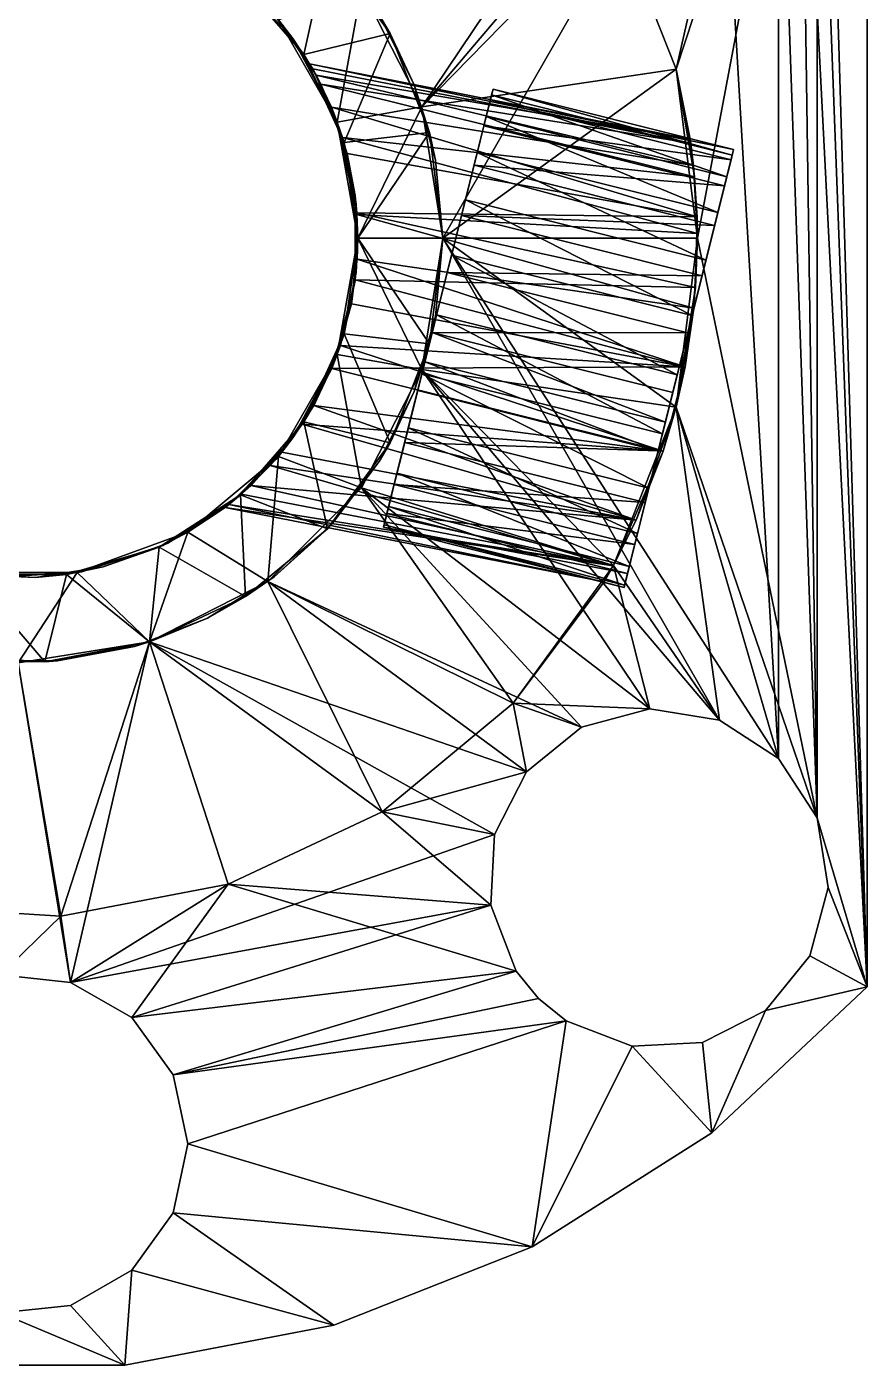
# Model space of a CAD drawing. Header units: metres. Extents: x -15 to 15, y -19.9 to 19.9.
# Drawn here: x 0.15 to 15, y -19.91 to 3.73 of the extents above; entities that cross this region are included whole.
import ezdxf

# ---------------------------------------------------------------- set-up
doc = ezdxf.new("R2010")
doc.units = ezdxf.units.M

msp = doc.modelspace()

# ---------------------------------------------------------------- linework, layer by layer
at = {"layer": '1204ballscrew', "color": 253}
for points in [[(15, 13.2288, 40), (14.1145, 10.2386, 40), (15, -13.2288, 40)], [(15, 13.2288, 30), (15, -13.2288, 30), (14.2768, 10.8444, 30)], [(15, -13.2288, 30), (15, 13.2288, 30), (15, -13.2288, 40)], [(15, -13.2288, 40), (15, 13.2288, 30), (15, 13.2288, 40)], [(14.2768, 10.8444, 30), (15, -13.2288, 30), (13.8297, 9.67979, 30)], [(13.435, 9.19239, 40), (14.1145, -10.2386, 40), (14.1145, 10.2386, 40)], [(14.1145, 10.2386, 40), (14.1145, -10.2386, 40), (15, -13.2288, 40)], [(12.9476, 8.7977, 30), (13.8297, 9.67979, 30), (11.623, 2.98428, 30)], [(11.623, 2.98428, 30), (13.8297, 9.67979, 30), (12, 0, 30)], [(12, 0, 30), (13.8297, 9.67979, 30), (14.1145, -10.2386, 30)], [(14.1145, -10.2386, 30), (13.8297, 9.67979, 30), (15, -13.2288, 30)], [(13.435, -9.19239, 40), (13.435, 9.19239, 40), (12.3888, 8.51297, 40)], [(13.435, -9.19239, 40), (14.1145, -10.2386, 40), (13.435, 9.19239, 40)], [(12.9476, 8.7977, 30), (11.623, 2.98428, 30), (10.5157, 5.78104, 30)], [(12.3888, 8.51297, 40), (7.13292, 2.31763, 40), (7.5, 0, 40)], [(12.3888, 8.51297, 40), (11.1567, 8.31782, 40), (7.13292, 2.31763, 40)], [(13.435, -9.19239, 40), (12.3888, 8.51297, 40), (7.5, 0, 40)], [(11.1567, 8.31782, 40), (6.06763, 4.40839, 40), (7.13292, 2.31763, 40)], [(6.06763, 4.40839), (10.5157, 5.78104), (7.13292, 2.31763)], [(7.13292, 2.31763), (10.5157, 5.78104), (11.623, 2.98428)], [(10.5157, 5.78104), (10.5157, 5.78104, 30), (11.623, 2.98428, 30)], [(11.623, 2.98428), (10.5157, 5.78104), (11.623, 2.98428, 30)], [(4.8541, 3.52671, 20), (4.59627, 3.85673, 36), (3.82454, 4.62308, 20)], [(4.59627, 3.85673, 4), (4.8541, 3.52671, 20), (3.82454, 4.62308, 20)], [(5.63816, 2.05212, 4), (4.59627, 3.85673, 4), (6.06763, 4.40839, 4)], [(5.63816, 2.05212, 36), (6.06763, 4.40839, 36), (4.59627, 3.85673, 36)], [(5.63816, 2.05212, 4), (6.06763, 4.40839, 4), (7.13292, 2.31763, 4)], [(5.63816, 2.05212, 36), (7.13292, 2.31763, 36), (6.06763, 4.40839, 36)], [(7.13292, 2.31763, 4), (6.06763, 4.40839, 4), (7.13292, 2.31763)], [(7.13292, 2.31763), (6.06763, 4.40839, 4), (6.06763, 4.40839)], [(6.06763, 4.40839, 40), (6.06763, 4.40839, 36), (7.13292, 2.31763, 36)], [(7.13292, 2.31763, 40), (6.06763, 4.40839, 40), (7.13292, 2.31763, 36)], [(5.63816, 2.05212, 36), (4.59627, 3.85673, 36), (4.8541, 3.52671, 20)], [(4.59627, 3.85673, 4), (5.14826, 3.08147, 15.57), (4.8541, 3.52671, 20)], [(4.59627, 3.85673, 4), (5.20287, 2.98961, 14.7794), (5.14826, 3.08147, 15.57)], [(4.59627, 3.85673, 4), (5.63816, 2.05212, 4), (5.20287, 2.98961, 14.7794)], [(5.63816, 2.05212, 36), (4.8541, 3.52671, 20), (5.57866, 2.20875, 20)], [(5.14826, 3.08147, 15.57), (5.26409, 2.87984, 16.7419), (4.8541, 3.52671, 20)], [(4.8541, 3.52671, 20), (5.26409, 2.87984, 16.7419), (5.57866, 2.20875, 20)], [(5.20287, 2.98961, 14.7794), (11.8821, 1.67985, 14.6769), (5.14826, 3.08147, 15.57)], [(11.8719, 1.75005, 16.0916), (5.26409, 2.87984, 16.7419), (5.14826, 3.08147, 15.57)], [(11.8821, 1.67985, 14.6769), (11.8719, 1.75005, 16.0916), (5.14826, 3.08147, 15.57)], [(5.20287, 2.98961, 14.7794), (5.63816, 2.05212, 4), (5.34611, 2.7238, 14.0171)], [(5.20287, 2.98961, 14.7794), (5.34611, 2.7238, 14.0171), (11.8821, 1.67985, 14.6769)], [(5.53526, 2.31366, 17.8007), (5.57866, 2.20875, 20), (5.26409, 2.87984, 16.7419)], [(5.53526, 2.31366, 17.8007), (5.26409, 2.87984, 16.7419), (11.931, 1.28437, 17.4708)], [(11.931, 1.28437, 17.4708), (5.26409, 2.87984, 16.7419), (11.8719, 1.75005, 16.0916)], [(7.5, 0), (7.13292, 2.31763), (11.623, 2.98428)], [(12, 0), (7.5, 0), (11.623, 2.98428)], [(12, 0, 30), (11.931, 1.28437, 17.4708), (11.623, 2.98428, 30)], [(11.623, 2.98428, 30), (11.931, 1.28437, 17.4708), (11.8719, 1.75005, 16.0916)], [(11.623, 2.98428), (11.8719, 1.75005, 16.0916), (11.8821, 1.67985, 14.6769)], [(11.951, 1.08133, 13.3457), (11.623, 2.98428), (11.8821, 1.67985, 14.6769)], [(11.951, 1.08133, 13.3457), (12, 0), (11.623, 2.98428)], [(11.623, 2.98428), (11.623, 2.98428, 30), (11.8719, 1.75005, 16.0916)], [(5.34611, 2.7238, 14.0171), (5.63816, 2.05212, 4), (5.73031, 1.77865, 12.744)], [(11.8821, 1.67985, 14.6769), (5.34611, 2.7238, 14.0171), (11.951, 1.08133, 13.3457)], [(11.951, 1.08133, 13.3457), (5.34611, 2.7238, 14.0171), (5.73031, 1.77865, 12.744)], [(5.53526, 2.31366, 17.8007), (5.8102, 1.49598, 18.6358), (5.57866, 2.20875, 20)], [(5.53526, 2.31366, 17.8007), (11.9939, 0.379234, 18.5729), (5.8102, 1.49598, 18.6358)], [(5.53526, 2.31366, 17.8007), (11.931, 1.28437, 17.4708), (11.9939, 0.379234, 18.5729)], [(5.57866, 2.20875, 20), (5.8102, 1.49598, 18.6358), (5.95269, 0.751999, 20)], [(5.63816, 2.05212, 36), (5.57866, 2.20875, 20), (5.95269, 0.751999, 20)], [(5.63816, 2.05212, 4), (7.13292, 2.31763, 4), (6, 0, 4)], [(6, 0, 36), (7.13292, 2.31763, 36), (5.63816, 2.05212, 36)], [(7.13292, 2.31763, 4), (7.5, 0, 4), (6, 0, 4)], [(6, 0, 36), (7.5, 0, 36), (7.13292, 2.31763, 36)], [(7.13292, 2.31763, 4), (7.5, 0), (7.5, 0, 4)], [(7.13292, 2.31763, 4), (7.13292, 2.31763), (7.5, 0)], [(7.13292, 2.31763, 40), (7.13292, 2.31763, 36), (7.5, 0, 36)], [(7.5, 0, 40), (7.13292, 2.31763, 40), (7.5, 0, 36)], [(5.63816, 2.05212, 36), (5.95269, 0.751999, 20), (6, 0, 36)], [(5.73031, 1.77865, 12.744), (5.63816, 2.05212, 4), (5.98538, 0.418647, 11.8799)], [(5.98538, 0.418647, 11.8799), (5.63816, 2.05212, 4), (6, 0, 4)], [(11.9995, 0.084, 12.3366), (5.73031, 1.77865, 12.744), (5.98538, 0.418647, 11.8799)], [(11.9995, 0.084, 12.3366), (11.951, 1.08133, 13.3457), (5.73031, 1.77865, 12.744)], [(5.8102, 1.49598, 18.6358), (5.98345, 0.445289, 19.2492), (5.95269, 0.751999, 20)], [(11.9939, 0.379234, 18.5729), (5.98345, 0.445289, 19.2492), (5.8102, 1.49598, 18.6358)], [(11.9939, 0.379234, 18.5729), (11.931, 1.28437, 17.4708), (12, 0, 30)], [(11.9995, 0.084, 12.3366), (12, 0), (11.951, 1.08133, 13.3457)], [(5.95269, 0.751999, 20), (5.98345, 0.445289, 19.2492), (5.95269, -0.751999, 20)], [(6, 0, 36), (5.95269, 0.751999, 20), (5.95269, -0.751999, 20)], [(5.98345, 0.445289, 19.2492), (5.9541, -0.735717, 19.5489), (5.95269, -0.751999, 20)], [(11.9684, -0.869897, 19.3129), (5.9541, -0.735717, 19.5489), (5.98345, 0.445289, 19.2492)], [(11.9939, 0.379234, 18.5729), (11.9684, -0.869897, 19.3129), (5.98345, 0.445289, 19.2492)], [(5.98746, -0.370996, 11.6457), (5.98538, 0.418647, 11.8799), (6, 0, 4)], [(11.9359, -1.2339, 11.7103), (5.98538, 0.418647, 11.8799), (5.98746, -0.370996, 11.6457)], [(11.9359, -1.2339, 11.7103), (11.9995, 0.084, 12.3366), (5.98538, 0.418647, 11.8799)], [(11.9939, 0.379234, 18.5729), (12, 0, 30), (11.9684, -0.869897, 19.3129)], [(7.5, 0, 40), (7.13292, -2.31763, 40), (12.3888, -8.51297, 40)], [(7.13292, -2.31763, 36), (7.5, 0, 40), (7.5, 0, 36)], [(7.13292, -2.31763, 36), (7.13292, -2.31763, 40), (7.5, 0, 40)], [(12, 0), (11.623, -2.98428), (7.5, 0)], [(13.435, -9.19239, 40), (7.5, 0, 40), (12.3888, -8.51297, 40)], [(11.9359, -1.2339, 11.7103), (11.623, -2.98428), (12, 0)], [(12, 0, 30), (11.623, -2.98428, 30), (11.9684, -0.869897, 19.3129)], [(11.623, -2.98428, 30), (12, 0, 30), (14.1145, -10.2386, 30)], [(11.9995, 0.084, 12.3366), (11.9359, -1.2339, 11.7103), (12, 0)], [(6, 0, 36), (5.95269, -0.751999, 20), (5.63816, -2.05212, 36)], [(6, 0, 4), (5.63816, -2.05212, 4), (5.88635, -1.16225, 11.5701)], [(6, 0, 4), (7.13292, -2.31763, 4), (5.63816, -2.05212, 4)], [(5.63816, -2.05212, 36), (7.13292, -2.31763, 36), (6, 0, 36)], [(5.98746, -0.370996, 11.6457), (6, 0, 4), (5.88635, -1.16225, 11.5701)], [(6, 0, 4), (7.5, 0, 4), (7.13292, -2.31763, 4)], [(7.13292, -2.31763, 36), (7.5, 0, 36), (6, 0, 36)], [(11.623, -2.98428), (7.13292, -2.31763), (7.5, 0)], [(7.13292, -2.31763), (7.13292, -2.31763, 4), (7.5, 0, 4)], [(7.5, 0), (7.13292, -2.31763), (7.5, 0, 4)], [(11.7832, -2.27077, 11.57), (5.98746, -0.370996, 11.6457), (5.88635, -1.16225, 11.5701)], [(11.7832, -2.27077, 11.57), (11.9359, -1.2339, 11.7103), (5.98746, -0.370996, 11.6457)], [(5.57866, -2.20875, 20), (5.63816, -2.05212, 36), (5.95269, -0.751999, 20)], [(5.69215, -1.89386, 19.4916), (5.57866, -2.20875, 20), (5.95269, -0.751999, 20)], [(5.95269, -0.751999, 20), (5.9541, -0.735717, 19.5489), (5.69215, -1.89386, 19.4916)], [(11.7832, -2.27077, 19.57), (5.69215, -1.89386, 19.4916), (5.9541, -0.735717, 19.5489)], [(11.9684, -0.869897, 19.3129), (11.7832, -2.27077, 19.57), (5.9541, -0.735717, 19.5489)], [(11.9684, -0.869897, 19.3129), (11.623, -2.98428, 30), (11.7832, -2.27077, 19.57)], [(5.63816, -2.05212, 4), (5.54118, -2.29978, 11.7579), (5.88635, -1.16225, 11.5701)], [(5.54118, -2.29978, 11.7579), (11.7832, -2.27077, 11.57), (5.88635, -1.16225, 11.5701)], [(11.7832, -2.27077, 11.57), (11.623, -2.98428), (11.9359, -1.2339, 11.7103)], [(5.01939, -3.28613, 12.2825), (5.63816, -2.05212, 4), (4.59627, -3.85673, 4)], [(4.8541, -3.52671, 20), (4.59627, -3.85673, 36), (5.63816, -2.05212, 36)], [(5.63816, -2.05212, 4), (6.06763, -4.40839, 4), (4.59627, -3.85673, 4)], [(5.63816, -2.05212, 36), (4.59627, -3.85673, 36), (6.06763, -4.40839, 36)], [(5.57866, -2.20875, 20), (4.8541, -3.52671, 20), (5.63816, -2.05212, 36)], [(5.01939, -3.28613, 12.2825), (5.54118, -2.29978, 11.7579), (5.63816, -2.05212, 4)], [(5.57866, -2.20875, 20), (5.69215, -1.89386, 19.4916), (5.22253, -2.95315, 19.0831)], [(5.22253, -2.95315, 19.0831), (5.69215, -1.89386, 19.4916), (11.3955, -3.76075, 19.2632)], [(5.63816, -2.05212, 4), (7.13292, -2.31763, 4), (6.06763, -4.40839, 4)], [(5.63816, -2.05212, 36), (6.06763, -4.40839, 36), (7.13292, -2.31763, 36)], [(11.3955, -3.76075, 19.2632), (5.69215, -1.89386, 19.4916), (11.7832, -2.27077, 19.57)], [(5.22253, -2.95315, 19.0831), (4.8541, -3.52671, 20), (5.57866, -2.20875, 20)], [(5.54118, -2.29978, 11.7579), (5.01939, -3.28613, 12.2825), (11.3955, -3.76075, 11.8769)], [(5.54118, -2.29978, 11.7579), (11.3955, -3.76075, 11.8769), (11.7832, -2.27077, 11.57)], [(10.5157, -5.78104), (6.06763, -4.40839), (7.13292, -2.31763)], [(6.06763, -4.40839, 40), (11.1567, -8.31782, 40), (7.13292, -2.31763, 40)], [(6.06763, -4.40839), (6.06763, -4.40839, 4), (7.13292, -2.31763, 4)], [(7.13292, -2.31763), (6.06763, -4.40839), (7.13292, -2.31763, 4)], [(7.13292, -2.31763, 36), (6.06763, -4.40839, 36), (7.13292, -2.31763, 40)], [(7.13292, -2.31763, 40), (6.06763, -4.40839, 36), (6.06763, -4.40839, 40)], [(11.623, -2.98428), (10.5157, -5.78104), (7.13292, -2.31763)], [(7.13292, -2.31763, 40), (11.1567, -8.31782, 40), (12.3888, -8.51297, 40)], [(11.3955, -3.76075, 19.2632), (11.7832, -2.27077, 19.57), (11.623, -2.98428, 30)], [(11.3955, -3.76075, 11.8769), (11.623, -2.98428), (11.7832, -2.27077, 11.57)], [(4.8541, -3.52671, 20), (5.22253, -2.95315, 19.0831), (4.65893, -3.78079, 18.396)], [(5.22253, -2.95315, 19.0831), (10.9158, -4.98458, 18.398), (4.65893, -3.78079, 18.396)], [(5.22253, -2.95315, 19.0831), (11.3955, -3.76075, 19.2632), (10.9158, -4.98458, 18.398)], [(10.5157, -5.78104, 30), (11.3955, -3.76075, 19.2632), (11.623, -2.98428, 30)], [(10.5157, -5.78104), (11.623, -2.98428), (10.9158, -4.98458, 12.7421)], [(12.3888, -8.51297, 30), (10.5157, -5.78104, 30), (11.623, -2.98428, 30)], [(10.9158, -4.98458, 12.7421), (11.623, -2.98428), (11.3955, -3.76075, 11.8769)], [(11.623, -2.98428, 30), (14.1145, -10.2386, 30), (13.435, -9.19239, 30)], [(12.3888, -8.51297, 30), (11.623, -2.98428, 30), (13.435, -9.19239, 30)], [(5.01939, -3.28613, 12.2825), (4.59627, -3.85673, 4), (4.45483, -4.01861, 13.0467)], [(10.9158, -4.98458, 12.7421), (5.01939, -3.28613, 12.2825), (4.45483, -4.01861, 13.0467)], [(11.3955, -3.76075, 11.8769), (5.01939, -3.28613, 12.2825), (10.9158, -4.98458, 12.7421)], [(4.11229, -4.36862, 17.4846), (3.82454, -4.62308, 20), (4.8541, -3.52671, 20)], [(3.82454, -4.62308, 20), (4.59627, -3.85673, 36), (4.8541, -3.52671, 20)], [(4.11229, -4.36862, 17.4846), (4.8541, -3.52671, 20), (4.65893, -3.78079, 18.396)], [(10.9158, -4.98458, 18.398), (4.11229, -4.36862, 17.4846), (4.65893, -3.78079, 18.396)], [(10.5157, -5.78104, 30), (10.9158, -4.98458, 18.398), (11.3955, -3.76075, 19.2632)], [(3, -5.19615, 36), (4.59627, -3.85673, 36), (3.82454, -4.62308, 20)], [(4.59627, -3.85673, 4), (3, -5.19615, 4), (3.94088, -4.52432, 14.0425)], [(4.59627, -3.85673, 4), (4.40839, -6.06763, 4), (3, -5.19615, 4)], [(4.40839, -6.06763, 36), (4.59627, -3.85673, 36), (3, -5.19615, 36)], [(4.59627, -3.85673, 4), (3.94088, -4.52432, 14.0425), (4.45483, -4.01861, 13.0467)], [(10.5123, -5.78723, 14.0343), (4.45483, -4.01861, 13.0467), (3.94088, -4.52432, 14.0425)], [(4.59627, -3.85673, 4), (6.06763, -4.40839, 4), (4.40839, -6.06763, 4)], [(6.06763, -4.40839, 36), (4.59627, -3.85673, 36), (4.40839, -6.06763, 36)], [(10.5123, -5.78723, 14.0343), (10.9158, -4.98458, 12.7421), (4.45483, -4.01861, 13.0467)], [(4.11229, -4.36862, 17.4846), (3.72212, -4.70675, 16.3743), (3.82454, -4.62308, 20)], [(10.5123, -5.78723, 17.1058), (3.72212, -4.70675, 16.3743), (4.11229, -4.36862, 17.4846)], [(10.9158, -4.98458, 18.398), (10.5123, -5.78723, 17.1058), (4.11229, -4.36862, 17.4846)], [(8.74762, -8.21457), (4.40839, -6.06763), (6.06763, -4.40839)], [(4.40839, -6.06763, 40), (9.95174, -8.64069, 40), (6.06763, -4.40839, 40)], [(4.40839, -6.06763), (4.40839, -6.06763, 4), (6.06763, -4.40839, 4)], [(6.06763, -4.40839), (4.40839, -6.06763), (6.06763, -4.40839, 4)], [(6.06763, -4.40839, 40), (6.06763, -4.40839, 36), (4.40839, -6.06763, 36)], [(4.40839, -6.06763, 40), (6.06763, -4.40839, 40), (4.40839, -6.06763, 36)], [(10.5157, -5.78104), (8.74762, -8.21457), (6.06763, -4.40839)], [(6.06763, -4.40839, 40), (9.95174, -8.64069, 40), (11.1567, -8.31782, 40)], [(2.55468, -5.42896, 20), (3, -5.19615, 36), (3.82454, -4.62308, 20)], [(3, -5.19615, 4), (2.55468, -5.42896, 20), (3.82454, -4.62308, 20)], [(3, -5.19615, 4), (3.65414, -4.75936, 15.1949), (3.94088, -4.52432, 14.0425)], [(3, -5.19615, 4), (3.82454, -4.62308, 20), (3.65414, -4.75936, 15.1949)], [(3.65414, -4.75936, 15.1949), (10.5123, -5.78723, 14.0343), (3.94088, -4.52432, 14.0425)], [(3.82454, -4.62308, 20), (3.72212, -4.70675, 16.3743), (3.65414, -4.75936, 15.1949)], [(3.65414, -4.75936, 15.1949), (3.72212, -4.70675, 16.3743), (10.3524, -6.06863, 15.57)], [(10.3524, -6.06863, 15.57), (3.72212, -4.70675, 16.3743), (10.5123, -5.78723, 17.1058)], [(3.65414, -4.75936, 15.1949), (10.3524, -6.06863, 15.57), (10.5123, -5.78723, 14.0343)], [(1.04189, -5.90885, 36), (3, -5.19615, 36), (2.55468, -5.42896, 20)], [(3, -5.19615, 4), (1.04189, -5.90885, 4), (2.55468, -5.42896, 20)], [(3, -5.19615, 4), (2.31763, -7.13292, 4), (1.04189, -5.90885, 4)], [(2.31763, -7.13292, 36), (3, -5.19615, 36), (1.04189, -5.90885, 36)], [(3, -5.19615, 4), (4.40839, -6.06763, 4), (2.31763, -7.13292, 4)], [(2.31763, -7.13292, 36), (4.40839, -6.06763, 36), (3, -5.19615, 36)], [(10.5157, -5.78104, 30), (10.5123, -5.78723, 17.1058), (10.9158, -4.98458, 18.398)], [(10.5157, -5.78104), (10.9158, -4.98458, 12.7421), (10.5123, -5.78723, 14.0343)], [(1.04189, -5.90885, 36), (2.55468, -5.42896, 20), (1.12429, -5.89372, 20)], [(2.55468, -5.42896, 20), (1.04189, -5.90885, 4), (1.12429, -5.89372, 20)], [(1.04189, -5.90885, 36), (-0.376743, -5.98816, 20), (-1.04189, -5.90885, 36)], [(-0.376743, -5.98816, 20), (1.04189, -5.90885, 4), (-1.04189, -5.90885, 4)], [(1.04189, -5.90885, 4), (0, -7.5, 4), (-1.04189, -5.90885, 4)], [(0, -7.5, 36), (1.04189, -5.90885, 36), (-1.04189, -5.90885, 36)], [(1.04189, -5.90885, 36), (1.12429, -5.89372, 20), (-0.376743, -5.98816, 20)], [(1.12429, -5.89372, 20), (1.04189, -5.90885, 4), (-0.376743, -5.98816, 20)], [(2.31763, -7.13292, 4), (0, -7.5, 4), (1.04189, -5.90885, 4)], [(0, -7.5, 36), (2.31763, -7.13292, 36), (1.04189, -5.90885, 36)], [(10.5157, -5.78104, 30), (8.74762, -8.21457, 30), (10.3524, -6.06863, 15.57)], [(10.5157, -5.78104), (10.3524, -6.06863, 15.57), (8.74762, -8.21457)], [(10.5157, -5.78104, 30), (11.1567, -8.31782, 30), (8.74762, -8.21457, 30)], [(10.5157, -5.78104, 30), (10.3524, -6.06863, 15.57), (10.5123, -5.78723, 17.1058)], [(10.5157, -5.78104), (10.5123, -5.78723, 14.0343), (10.3524, -6.06863, 15.57)], [(12.3888, -8.51297, 30), (11.1567, -8.31782, 30), (10.5157, -5.78104, 30)], [(2.31763, -7.13292), (4.40839, -6.06763), (6.42992, -10.1319)], [(2.31763, -7.13292, 40), (8.98227, -9.42575, 40), (4.40839, -6.06763, 40)], [(2.31763, -7.13292), (2.31763, -7.13292, 4), (4.40839, -6.06763, 4)], [(4.40839, -6.06763), (2.31763, -7.13292), (4.40839, -6.06763, 4)], [(4.40839, -6.06763, 40), (4.40839, -6.06763, 36), (2.31763, -7.13292, 36)], [(2.31763, -7.13292, 40), (4.40839, -6.06763, 40), (2.31763, -7.13292, 36)], [(6.42992, -10.1319), (4.40839, -6.06763), (8.74762, -8.21457)], [(4.40839, -6.06763, 40), (8.98227, -9.42575, 40), (9.95174, -8.64069, 40)], [(10.3524, -6.06863, 15.57), (8.74762, -8.21457, 30), (8.74762, -8.21457)], [(0.753486, -11.9763), (0, -7.5), (2.31763, -7.13292)], [(0, -7.5, 40), (0.927051, -13.1468, 40), (2.31763, -7.13292, 40)], [(0, -7.5), (0, -7.5, 4), (2.31763, -7.13292, 4)], [(2.31763, -7.13292), (0, -7.5), (2.31763, -7.13292, 4)], [(2.31763, -7.13292, 40), (2.31763, -7.13292, 36), (0, -7.5, 36)], [(0, -7.5, 40), (2.31763, -7.13292, 40), (0, -7.5, 36)], [(3.7082, -11.4127), (0.753486, -11.9763), (2.31763, -7.13292)], [(0.927051, -13.1468, 40), (8.41593, -10.5373, 40), (2.31763, -7.13292, 40)], [(3.7082, -11.4127), (2.31763, -7.13292), (6.42992, -10.1319)], [(8.41593, -10.5373, 40), (8.98227, -9.42575, 40), (2.31763, -7.13292, 40)], [(0.753486, -11.9763), (-2.24858, -11.7874), (0, -7.5)], [(0, -7.5, 40), (-0.313585, -13.0164, 40), (0.927051, -13.1468, 40)], [(8.74762, -8.21457, 30), (6.42992, -10.1319, 30), (8.74762, -8.21457)], [(8.74762, -8.21457), (6.42992, -10.1319, 30), (6.42992, -10.1319)], [(8.98227, -9.42575, 30), (6.42992, -10.1319, 30), (8.74762, -8.21457, 30)], [(8.74762, -8.21457, 30), (11.1567, -8.31782, 30), (9.95174, -8.64069, 30)], [(8.98227, -9.42575, 30), (8.74762, -8.21457, 30), (9.95174, -8.64069, 30)], [(9.95174, -8.64069, 40), (9.95174, -8.64069, 30), (11.1567, -8.31782, 30)], [(11.1567, -8.31782, 40), (9.95174, -8.64069, 40), (11.1567, -8.31782, 30)], [(11.1567, -8.31782, 40), (11.1567, -8.31782, 30), (12.3888, -8.51297, 30)], [(12.3888, -8.51297, 40), (11.1567, -8.31782, 40), (12.3888, -8.51297, 30)], [(8.98227, -9.42575, 40), (8.98227, -9.42575, 30), (9.95174, -8.64069, 30)], [(9.95174, -8.64069, 40), (8.98227, -9.42575, 40), (9.95174, -8.64069, 30)], [(12.3888, -8.51297, 40), (12.3888, -8.51297, 30), (13.435, -9.19239, 30)], [(13.435, -9.19239, 40), (12.3888, -8.51297, 40), (13.435, -9.19239, 30)], [(13.435, -9.19239, 40), (13.435, -9.19239, 30), (14.1145, -10.2386, 30)], [(14.1145, -10.2386, 40), (13.435, -9.19239, 40), (14.1145, -10.2386, 30)], [(8.98227, -9.42575, 30), (8.41593, -10.5373, 30), (6.42992, -10.1319, 30)], [(8.41593, -10.5373, 40), (8.41593, -10.5373, 30), (8.98227, -9.42575, 30)], [(8.98227, -9.42575, 40), (8.41593, -10.5373, 40), (8.98227, -9.42575, 30)], [(6.42992, -10.1319), (6.42992, -10.1319, 30), (3.7082, -11.4127, 30)], [(3.7082, -11.4127), (6.42992, -10.1319), (3.7082, -11.4127, 30)], [(3.7082, -11.4127, 30), (6.42992, -10.1319, 30), (8.35064, -11.783, 30)], [(6.42992, -10.1319, 30), (8.41593, -10.5373, 30), (8.35064, -11.783, 30)], [(14.3096, -11.4707, 30), (14.1145, -10.2386, 30), (15, -13.2288, 30)], [(14.1145, -10.2386, 40), (14.3096, -11.4707, 40), (15, -13.2288, 40)], [(14.1145, -10.2386, 40), (14.1145, -10.2386, 30), (14.3096, -11.4707, 30)], [(14.3096, -11.4707, 40), (14.1145, -10.2386, 40), (14.3096, -11.4707, 30)], [(8.35064, -11.783, 40), (8.41593, -10.5373, 40), (0.927051, -13.1468, 40)], [(8.35064, -11.783, 40), (8.35064, -11.783, 30), (8.41593, -10.5373, 30)], [(8.41593, -10.5373, 40), (8.35064, -11.783, 40), (8.41593, -10.5373, 30)], [(3.7082, -11.4127), (3.7082, -11.4127, 30), (0.753486, -11.9763, 30)], [(0.753486, -11.9763), (3.7082, -11.4127), (0.753486, -11.9763, 30)], [(3.7082, -11.4127, 30), (0.927051, -13.1468, 30), (0.753486, -11.9763, 30)], [(2.00739, -13.7706, 30), (0.927051, -13.1468, 30), (3.7082, -11.4127, 30)], [(2.00739, -13.7706, 30), (3.7082, -11.4127, 30), (8.7977, -12.9476, 30)], [(3.7082, -11.4127, 30), (8.35064, -11.783, 30), (8.7977, -12.9476, 30)], [(14.3096, -11.4707, 30), (15, -13.2288, 30), (13.9867, -12.6757, 30)], [(15, -13.2288, 40), (14.3096, -11.4707, 40), (13.9867, -12.6757, 40)], [(14.3096, -11.4707, 40), (14.3096, -11.4707, 30), (13.9867, -12.6757, 30)], [(13.9867, -12.6757, 40), (14.3096, -11.4707, 40), (13.9867, -12.6757, 30)], [(0.753486, -11.9763), (0.753486, -11.9763, 30), (-2.24858, -11.7874, 30)], [(-2.24858, -11.7874), (0.753486, -11.9763), (-2.24858, -11.7874, 30)], [(-2.24858, -11.7874, 30), (0.753486, -11.9763, 30), (-0.313585, -13.0164, 30)], [(2.00739, -13.7706, 40), (8.35064, -11.783, 40), (0.927051, -13.1468, 40)], [(2.00739, -13.7706, 40), (8.7977, -12.9476, 40), (8.35064, -11.783, 40)], [(8.7977, -12.9476, 40), (8.7977, -12.9476, 30), (8.35064, -11.783, 30)], [(8.35064, -11.783, 40), (8.7977, -12.9476, 40), (8.35064, -11.783, 30)], [(0.753486, -11.9763, 30), (0.927051, -13.1468, 30), (-0.313585, -13.0164, 30)], [(13.9867, -12.6757, 30), (15, -13.2288, 30), (13.2017, -13.6451, 30)], [(13.2017, -13.6451, 40), (15, -13.2288, 40), (13.9867, -12.6757, 40)], [(13.9867, -12.6757, 40), (13.9867, -12.6757, 30), (13.2017, -13.6451, 30)], [(13.2017, -13.6451, 40), (13.9867, -12.6757, 40), (13.2017, -13.6451, 30)], [(2.00739, -13.7706, 30), (8.7977, -12.9476, 30), (2.74064, -14.7798, 30)], [(2.74064, -14.7798, 40), (8.7977, -12.9476, 40), (2.00739, -13.7706, 40)], [(2.74064, -14.7798, 30), (8.7977, -12.9476, 30), (9.19239, -13.435, 30)], [(2.74064, -14.7798, 40), (9.19239, -13.435, 40), (8.7977, -12.9476, 40)], [(9.19239, -13.435, 30), (8.7977, -12.9476, 40), (9.19239, -13.435, 40)], [(9.19239, -13.435, 30), (8.7977, -12.9476, 30), (8.7977, -12.9476, 40)], [(-0.313585, -13.0164, 40), (-0.313585, -13.0164, 30), (0.927051, -13.1468, 30)], [(0.927051, -13.1468, 40), (-0.313585, -13.0164, 40), (0.927051, -13.1468, 30)], [(0.927051, -13.1468, 40), (0.927051, -13.1468, 30), (2.00739, -13.7706, 30)], [(2.00739, -13.7706, 40), (0.927051, -13.1468, 40), (2.00739, -13.7706, 30)], [(13.2017, -13.6451, 30), (15, -13.2288, 30), (12.2561, -15.8047, 30)], [(15, -13.2288, 40), (12.2561, -15.8047, 40), (15, -13.2288, 30)], [(15, -13.2288, 30), (12.2561, -15.8047, 40), (12.2561, -15.8047, 30)], [(13.2017, -13.6451, 40), (12.2561, -15.8047, 40), (15, -13.2288, 40)], [(2.74064, -14.7798, 30), (9.19239, -13.435, 30), (9.67979, -13.8297, 30)], [(9.67979, -13.8297, 40), (9.19239, -13.435, 40), (2.74064, -14.7798, 40)], [(9.19239, -13.435, 40), (9.67979, -13.8297, 40), (9.67979, -13.8297, 30)], [(9.19239, -13.435, 30), (9.19239, -13.435, 40), (9.67979, -13.8297, 30)], [(12.0902, -14.2115, 30), (13.2017, -13.6451, 30), (12.2561, -15.8047, 30)], [(13.2017, -13.6451, 40), (12.0902, -14.2115, 40), (12.2561, -15.8047, 40)], [(13.2017, -13.6451, 40), (13.2017, -13.6451, 30), (12.0902, -14.2115, 30)], [(12.0902, -14.2115, 40), (13.2017, -13.6451, 40), (12.0902, -14.2115, 30)], [(2.00739, -13.7706, 40), (2.00739, -13.7706, 30), (2.74064, -14.7798, 30)], [(2.74064, -14.7798, 40), (2.00739, -13.7706, 40), (2.74064, -14.7798, 30)], [(2.74064, -14.7798, 30), (9.67979, -13.8297, 30), (3, -16, 30)], [(3, -16, 40), (9.67979, -13.8297, 40), (2.74064, -14.7798, 40)], [(9.67979, -13.8297, 30), (9.07815, -17.821, 30), (3, -16, 30)], [(3, -16, 40), (9.07815, -17.821, 40), (9.67979, -13.8297, 40)], [(10.8444, -14.2768, 30), (9.07815, -17.821, 30), (9.67979, -13.8297, 30)], [(9.07815, -17.821, 40), (10.8444, -14.2768, 40), (9.67979, -13.8297, 40)], [(10.8444, -14.2768, 40), (10.8444, -14.2768, 30), (9.67979, -13.8297, 30)], [(9.67979, -13.8297, 40), (10.8444, -14.2768, 40), (9.67979, -13.8297, 30)], [(12.2561, -15.8047, 30), (9.07815, -17.821, 30), (10.8444, -14.2768, 30)], [(9.07815, -17.821, 40), (12.2561, -15.8047, 40), (10.8444, -14.2768, 40)], [(12.0902, -14.2115, 30), (12.2561, -15.8047, 30), (10.8444, -14.2768, 30)], [(12.2561, -15.8047, 40), (12.0902, -14.2115, 40), (10.8444, -14.2768, 40)], [(12.0902, -14.2115, 40), (12.0902, -14.2115, 30), (10.8444, -14.2768, 30)], [(10.8444, -14.2768, 40), (12.0902, -14.2115, 40), (10.8444, -14.2768, 30)], [(2.74064, -14.7798, 40), (2.74064, -14.7798, 30), (3, -16, 30)], [(3, -16, 40), (2.74064, -14.7798, 40), (3, -16, 30)], [(12.2561, -15.8047, 30), (12.2561, -15.8047, 40), (9.07815, -17.821, 40)], [(9.07815, -17.821, 30), (12.2561, -15.8047, 30), (9.07815, -17.821, 40)], [(3, -16, 30), (9.07815, -17.821, 30), (2.74064, -17.2202, 30)], [(3, -16, 40), (2.74064, -17.2202, 40), (9.07815, -17.821, 40)], [(3, -16, 40), (3, -16, 30), (2.74064, -17.2202, 30)], [(2.74064, -17.2202, 40), (3, -16, 40), (2.74064, -17.2202, 30)], [(2.00739, -18.2294, 30), (2.74064, -17.2202, 30), (5.57875, -19.2062, 30)], [(5.57875, -19.2062, 40), (2.74064, -17.2202, 40), (2.00739, -18.2294, 40)], [(2.74064, -17.2202, 40), (2.74064, -17.2202, 30), (2.00739, -18.2294, 30)], [(2.00739, -18.2294, 40), (2.74064, -17.2202, 40), (2.00739, -18.2294, 30)], [(2.74064, -17.2202, 30), (9.07815, -17.821, 30), (5.57875, -19.2062, 30)], [(9.07815, -17.821, 40), (2.74064, -17.2202, 40), (5.57875, -19.2062, 40)], [(9.07815, -17.821, 30), (9.07815, -17.821, 40), (5.57875, -19.2062, 40)], [(5.57875, -19.2062, 30), (9.07815, -17.821, 30), (5.57875, -19.2062, 40)], [(0.927051, -18.8532, 30), (2.00739, -18.2294, 30), (1.88179, -19.9113, 30)], [(1.88179, -19.9113, 40), (2.00739, -18.2294, 40), (0.927051, -18.8532, 40)], [(2.00739, -18.2294, 40), (2.00739, -18.2294, 30), (0.927051, -18.8532, 30)], [(0.927051, -18.8532, 40), (2.00739, -18.2294, 40), (0.927051, -18.8532, 30)], [(2.00739, -18.2294, 30), (5.57875, -19.2062, 30), (1.88179, -19.9113, 30)], [(1.88179, -19.9113, 40), (5.57875, -19.2062, 40), (2.00739, -18.2294, 40)], [(0.927051, -18.8532, 30), (1.88179, -19.9113, 30), (-0.313585, -18.9836, 30)], [(-0.313585, -18.9836, 40), (1.88179, -19.9113, 40), (0.927051, -18.8532, 40)], [(0.927051, -18.8532, 40), (0.927051, -18.8532, 30), (-0.313585, -18.9836, 30)], [(-0.313585, -18.9836, 40), (0.927051, -18.8532, 40), (-0.313585, -18.9836, 30)], [(1.88179, -19.9113, 30), (-1.88179, -19.9113, 30), (-0.313585, -18.9836, 30)], [(-0.313585, -18.9836, 40), (-1.88179, -19.9113, 40), (1.88179, -19.9113, 40)], [(5.57875, -19.2062, 30), (5.57875, -19.2062, 40), (1.88179, -19.9113, 40)], [(1.88179, -19.9113, 30), (5.57875, -19.2062, 30), (1.88179, -19.9113, 40)], [(1.88179, -19.9113, 30), (1.88179, -19.9113, 40), (-1.88179, -19.9113, 40)], [(-1.88179, -19.9113, 30), (1.88179, -19.9113, 30), (-1.88179, -19.9113, 40)]]:
    msp.add_3dface(points, dxfattribs=at)
at = {"layer": '1204ballscrew', "color": 254}
for points in [[(3.92916, 4.5345), (5.46726, 5.1341), (5.04752, 3.24384)], [(5.46726, 5.1341, 40), (3.92916, 4.5345, 40), (5.04752, 3.24384, 40)], [(5.04752, 3.24384), (5.46726, 5.1341), (6.5723, 3.61315)], [(6.5723, 3.61315, 40), (5.46726, 5.1341, 40), (5.04752, 3.24384, 40)], [(5.46726, 5.1341), (6.37663, 3.94824, 20), (6.5723, 3.61315)], [(6.5723, 3.61315, 40), (6.37663, 3.94824, 20), (5.46726, 5.1341, 40)], [(3.92916, 4.5345), (5.04752, 3.24384), (4.55255, 3.90823, 20)], [(3.92916, 4.5345, 40), (4.55255, 3.90823, 20), (5.04752, 3.24384, 40)], [(4.55255, 3.90823, 20), (5.24608, 2.91181, 20), (5.04752, 3.24384, 40)], [(5.04752, 3.24384), (5.24608, 2.91181, 20), (4.55255, 3.90823, 20)], [(6.5723, 3.61315, 40), (6.99354, 2.70931, 20), (6.37663, 3.94824, 20)], [(6.99354, 2.70931, 20), (6.5723, 3.61315), (6.37663, 3.94824, 20)], [(5.04752, 3.24384), (6.5723, 3.61315), (5.75696, 1.6904)], [(6.5723, 3.61315, 40), (5.04752, 3.24384, 40), (5.75696, 1.6904, 40)], [(5.75696, 1.6904), (6.5723, 3.61315), (7.26437, 1.86517)], [(7.26437, 1.86517, 40), (6.5723, 3.61315, 40), (5.75696, 1.6904, 40)], [(6.5723, 3.61315, 40), (7.26437, 1.86517, 40), (6.99354, 2.70931, 20)], [(7.26437, 1.86517), (6.5723, 3.61315), (6.99354, 2.70931, 20)], [(5.04752, 3.24384), (5.75696, 1.6904), (5.24608, 2.91181, 20)], [(5.75696, 1.6904, 40), (5.04752, 3.24384, 40), (5.72484, 1.79618, 20)], [(5.72484, 1.79618, 20), (5.04752, 3.24384, 40), (5.24608, 2.91181, 20)], [(5.75696, 1.6904), (5.72484, 1.79618, 20), (5.24608, 2.91181, 20)], [(6.99354, 2.70931, 20), (7.26437, 1.86517, 40), (7.3723, 1.37812, 20)], [(7.26437, 1.86517), (6.99354, 2.70931, 20), (7.3723, 1.37812, 20)], [(5.96922, 0.60701, 20), (5.75696, 1.6904, 40), (5.72484, 1.79618, 20)], [(5.72484, 1.79618, 20), (5.75696, 1.6904), (5.96922, 0.60701, 20)], [(6, 0), (5.75696, 1.6904), (7.26437, 1.86517)], [(7.26437, 1.86517, 40), (5.75696, 1.6904, 40), (6, 0, 40)], [(6, 0, 40), (5.75696, 1.6904, 40), (5.96922, 0.60701, 20)], [(5.96922, 0.60701, 20), (5.75696, 1.6904), (6, 0)], [(7.5, 0), (6, 0), (7.26437, 1.86517)], [(7.5, 0, 40), (7.26437, 1.86517, 40), (6, 0, 40)], [(7.26437, 1.86517), (7.3723, 1.37812, 20), (7.5, 0)], [(7.26437, 1.86517, 40), (7.5, 0, 40), (7.3723, 1.37812, 20)], [(7.5, 0, 40), (7.5, 0, 20), (7.3723, 1.37812, 20)], [(7.5, 0, 20), (7.5, 0), (7.3723, 1.37812, 20)], [(6, 0, 40), (5.96922, 0.60701, 20), (5.96922, -0.60701, 20)], [(5.96922, -0.60701, 20), (5.96922, 0.60701, 20), (6, 0)], [(6, 0, 40), (5.75696, -1.6904, 40), (7.26437, -1.86517, 40)], [(6, 0, 40), (5.96922, -0.60701, 20), (5.75696, -1.6904, 40)], [(7.5, 0, 40), (6, 0, 40), (7.26437, -1.86517, 40)], [(7.26437, -1.86517), (5.75696, -1.6904), (6, 0)], [(5.75696, -1.6904), (5.96922, -0.60701, 20), (6, 0)], [(7.5, 0), (7.26437, -1.86517), (6, 0)], [(7.26437, -1.86517), (7.5, 0), (7.3723, -1.37812, 20)], [(7.3723, -1.37812, 20), (7.5, 0, 40), (7.26437, -1.86517, 40)], [(7.3723, -1.37812, 20), (7.5, 0), (7.5, 0, 20)], [(7.5, 0, 20), (7.5, 0, 40), (7.3723, -1.37812, 20)], [(5.96922, -0.60701, 20), (5.72484, -1.79618, 20), (5.75696, -1.6904, 40)], [(5.75696, -1.6904), (5.72484, -1.79618, 20), (5.96922, -0.60701, 20)], [(7.26437, -1.86517), (7.3723, -1.37812, 20), (6.99354, -2.70931, 20)], [(6.99354, -2.70931, 20), (7.3723, -1.37812, 20), (7.26437, -1.86517, 40)], [(6.5723, -3.61315), (5.04752, -3.24384), (5.75696, -1.6904)], [(6.5723, -3.61315, 40), (5.75696, -1.6904, 40), (5.04752, -3.24384, 40)], [(5.24608, -2.91181, 20), (5.04752, -3.24384, 40), (5.75696, -1.6904, 40)], [(5.75696, -1.6904), (5.04752, -3.24384), (5.24608, -2.91181, 20)], [(5.75696, -1.6904), (5.24608, -2.91181, 20), (5.72484, -1.79618, 20)], [(5.72484, -1.79618, 20), (5.24608, -2.91181, 20), (5.75696, -1.6904, 40)], [(7.26437, -1.86517), (6.5723, -3.61315), (5.75696, -1.6904)], [(5.75696, -1.6904, 40), (6.5723, -3.61315, 40), (7.26437, -1.86517, 40)], [(7.26437, -1.86517), (6.99354, -2.70931, 20), (6.5723, -3.61315)], [(6.99354, -2.70931, 20), (7.26437, -1.86517, 40), (6.5723, -3.61315, 40)], [(6.99354, -2.70931, 20), (6.37663, -3.94824, 20), (6.5723, -3.61315)], [(6.37663, -3.94824, 20), (6.99354, -2.70931, 20), (6.5723, -3.61315, 40)], [(5.04752, -3.24384), (4.55255, -3.90823, 20), (5.24608, -2.91181, 20)], [(5.24608, -2.91181, 20), (4.55255, -3.90823, 20), (5.04752, -3.24384, 40)], [(5.46726, -5.1341), (3.92916, -4.5345), (5.04752, -3.24384)], [(5.46726, -5.1341, 40), (5.04752, -3.24384, 40), (3.92916, -4.5345, 40)], [(4.55255, -3.90823, 20), (3.92916, -4.5345, 40), (5.04752, -3.24384, 40)], [(5.04752, -3.24384), (3.92916, -4.5345), (4.55255, -3.90823, 20)], [(6.5723, -3.61315), (5.46726, -5.1341), (5.04752, -3.24384)], [(5.04752, -3.24384, 40), (5.46726, -5.1341, 40), (6.5723, -3.61315, 40)], [(6.5723, -3.61315, 40), (5.46726, -5.1341, 40), (6.37663, -3.94824, 20)], [(6.5723, -3.61315), (6.37663, -3.94824, 20), (5.46726, -5.1341)], [(3.92916, -4.5345), (3.67264, -4.74465, 20), (4.55255, -3.90823, 20)], [(3.67264, -4.74465, 20), (3.92916, -4.5345, 40), (4.55255, -3.90823, 20)], [(5.46726, -5.1341), (6.37663, -3.94824, 20), (5.54257, -5.05272, 20)], [(6.37663, -3.94824, 20), (5.46726, -5.1341, 40), (5.54257, -5.05272, 20)], [(4.0187, -6.33246), (2.49249, -5.45779), (3.92916, -4.5345)], [(2.49249, -5.45779, 40), (4.0187, -6.33246, 40), (3.92916, -4.5345, 40)], [(2.49249, -5.45779, 40), (3.92916, -4.5345, 40), (2.64236, -5.38683, 20)], [(3.92916, -4.5345), (2.49249, -5.45779), (3.67264, -4.74465, 20)], [(2.64236, -5.38683, 20), (3.92916, -4.5345, 40), (3.67264, -4.74465, 20)], [(5.46726, -5.1341), (4.0187, -6.33246), (3.92916, -4.5345)], [(3.92916, -4.5345, 40), (4.0187, -6.33246, 40), (5.46726, -5.1341, 40)], [(2.49249, -5.45779), (2.64236, -5.38683, 20), (3.67264, -4.74465, 20)], [(4.0187, -6.33246, 40), (4.51976, -5.98513, 20), (5.46726, -5.1341, 40)], [(5.46726, -5.1341), (4.51976, -5.98513, 20), (4.0187, -6.33246)], [(4.51976, -5.98513, 20), (5.54257, -5.05272, 20), (5.46726, -5.1341, 40)], [(5.46726, -5.1341), (5.54257, -5.05272, 20), (4.51976, -5.98513, 20)], [(1.50392, -5.80846, 20), (2.49249, -5.45779, 40), (2.64236, -5.38683, 20)], [(2.64236, -5.38683, 20), (2.49249, -5.45779), (1.50392, -5.80846, 20)], [(2.31763, -7.13292), (0.853889, -5.93893), (2.49249, -5.45779)], [(0.853889, -5.93893, 40), (2.31763, -7.13292, 40), (2.49249, -5.45779, 40)], [(0.853889, -5.93893, 40), (2.49249, -5.45779, 40), (1.50392, -5.80846, 20)], [(1.50392, -5.80846, 20), (2.49249, -5.45779), (0.853889, -5.93893)], [(4.0187, -6.33246), (2.31763, -7.13292), (2.49249, -5.45779)], [(2.31763, -7.13292, 40), (4.0187, -6.33246, 40), (2.49249, -5.45779, 40)], [(0.853889, -5.93893, 40), (1.50392, -5.80846, 20), (0.303895, -5.9923, 20)], [(0.303895, -5.9923, 20), (1.50392, -5.80846, 20), (0.853889, -5.93893)], [(-1.40536, -7.36715), (-0.853889, -5.93893), (0.470929, -7.4852)], [(-0.853889, -5.93893, 40), (-1.40536, -7.36715, 40), (0.470929, -7.4852, 40)], [(0.303895, -5.9923, 20), (-0.908567, -5.93081, 20), (-0.853889, -5.93893, 40)], [(-0.908567, -5.93081, 20), (0.303895, -5.9923, 20), (-0.853889, -5.93893)], [(0.470929, -7.4852), (-0.853889, -5.93893), (0.853889, -5.93893)], [(-0.853889, -5.93893, 40), (0.470929, -7.4852, 40), (0.853889, -5.93893, 40)], [(0.853889, -5.93893, 40), (0.303895, -5.9923, 20), (-0.853889, -5.93893, 40)], [(0.303895, -5.9923, 20), (0.853889, -5.93893), (-0.853889, -5.93893)], [(2.31763, -7.13292), (0.470929, -7.4852), (0.853889, -5.93893)], [(0.853889, -5.93893, 40), (0.470929, -7.4852, 40), (2.31763, -7.13292, 40)], [(4.0187, -6.33246, 40), (3.34304, -6.71372, 20), (4.51976, -5.98513, 20)], [(4.51976, -5.98513, 20), (3.34304, -6.71372, 20), (4.0187, -6.33246)], [(2.31763, -7.13292, 40), (3.34304, -6.71372, 20), (4.0187, -6.33246, 40)], [(3.34304, -6.71372, 20), (2.31763, -7.13292), (4.0187, -6.33246)], [(2.05247, -7.21369, 20), (2.31763, -7.13292), (3.34304, -6.71372, 20)], [(2.31763, -7.13292, 40), (2.05247, -7.21369, 20), (3.34304, -6.71372, 20)], [(0.470929, -7.4852), (2.31763, -7.13292), (0.692013, -7.46801, 20)], [(0.470929, -7.4852, 40), (2.05247, -7.21369, 20), (2.31763, -7.13292, 40)], [(0.470929, -7.4852, 40), (0.692013, -7.46801, 20), (2.05247, -7.21369, 20)], [(0.692013, -7.46801, 20), (2.31763, -7.13292), (2.05247, -7.21369, 20)], [(0.470929, -7.4852), (-0.692013, -7.46801, 20), (-1.40536, -7.36715)], [(0.470929, -7.4852, 40), (-1.40536, -7.36715, 40), (-0.692013, -7.46801, 20)], [(0.470929, -7.4852), (0.692013, -7.46801, 20), (-0.692013, -7.46801, 20)], [(0.470929, -7.4852, 40), (-0.692013, -7.46801, 20), (0.692013, -7.46801, 20)]]:
    msp.add_3dface(points, dxfattribs=at)
at = {"layer": '1204ballscrew', "color": 30}
for points in [[(8.39014, 2.63264, 15.8345), (8.22853, 1.98689, 17.8876), (8.34359, 2.44664, 16.9068)], [(8.39014, 2.63264, 15.8345), (8.36472, 2.53108, 14.7502), (8.22853, 1.98689, 17.8876)], [(8.39014, 2.63264, 15.8345), (8.34359, 2.44664, 16.9068), (12.6403, 1.56899, 15.8345)], [(8.36472, 2.53108, 14.7502), (8.39014, 2.63264, 15.8345), (12.6149, 1.46743, 14.7502)], [(8.39014, 2.63264, 15.8345), (12.6403, 1.56899, 15.8345), (12.6149, 1.46743, 14.7502)], [(8.36472, 2.53108, 14.7502), (8.0535, 1.28748, 18.7042), (8.22853, 1.98689, 17.8876)], [(8.36472, 2.53108, 14.7502), (8.26923, 2.1495, 13.7343), (8.0535, 1.28748, 18.7042)], [(8.34359, 2.44664, 16.9068), (8.22853, 1.98689, 17.8876), (12.5937, 1.383, 16.9068)], [(8.26923, 2.1495, 13.7343), (8.36472, 2.53108, 14.7502), (12.5194, 1.08585, 13.7343)], [(8.34359, 2.44664, 16.9068), (12.5937, 1.383, 16.9068), (12.6403, 1.56899, 15.8345)], [(8.36472, 2.53108, 14.7502), (12.6149, 1.46743, 14.7502), (12.5194, 1.08585, 13.7343)], [(8.26923, 2.1495, 13.7343), (7.83147, 0.400278, 19.296), (8.0535, 1.28748, 18.7042)], [(8.26923, 2.1495, 13.7343), (8.11074, 1.5162, 12.8623), (7.83147, 0.400278, 19.296)], [(8.11074, 1.5162, 12.8623), (8.26923, 2.1495, 13.7343), (12.3609, 0.452554, 12.8623)], [(8.26923, 2.1495, 13.7343), (12.5194, 1.08585, 13.7343), (12.3609, 0.452554, 12.8623)], [(8.22853, 1.98689, 17.8876), (8.0535, 1.28748, 18.7042), (12.4787, 0.923248, 17.8876)], [(8.22853, 1.98689, 17.8876), (12.4787, 0.923248, 17.8876), (12.5937, 1.383, 16.9068)], [(7.90101, 0.678147, 12.1987), (7.57891, -0.608911, 19.6191), (8.11074, 1.5162, 12.8623)], [(8.11074, 1.5162, 12.8623), (7.57891, -0.608911, 19.6191), (7.83147, 0.400278, 19.296)], [(7.90101, 0.678147, 12.1987), (8.11074, 1.5162, 12.8623), (12.1512, -0.385496, 12.1987)], [(8.11074, 1.5162, 12.8623), (12.3609, 0.452554, 12.8623), (12.1512, -0.385496, 12.1987)], [(12.6149, 1.46743, 14.7502), (12.3037, 0.223836, 18.7042), (12.5194, 1.08585, 13.7343)], [(12.6149, 1.46743, 14.7502), (12.4787, 0.923248, 17.8876), (12.3037, 0.223836, 18.7042)], [(12.6403, 1.56899, 15.8345), (12.4787, 0.923248, 17.8876), (12.6149, 1.46743, 14.7502)], [(12.6403, 1.56899, 15.8345), (12.5937, 1.383, 16.9068), (12.4787, 0.923248, 17.8876)], [(8.0535, 1.28748, 18.7042), (7.83147, 0.400278, 19.296), (12.3037, 0.223836, 18.7042)], [(8.0535, 1.28748, 18.7042), (12.3037, 0.223836, 18.7042), (12.4787, 0.923248, 17.8876)], [(12.5194, 1.08585, 13.7343), (12.0816, -0.663365, 19.296), (12.3609, 0.452554, 12.8623)], [(12.5194, 1.08585, 13.7343), (12.3037, 0.223836, 18.7042), (12.0816, -0.663365, 19.296)], [(7.31455, -1.66524, 19.6496), (7.90101, 0.678147, 12.1987), (7.65559, -0.302501, 11.7928)], [(7.31455, -1.66524, 19.6496), (7.57891, -0.608911, 19.6191), (7.90101, 0.678147, 12.1987)], [(7.65559, -0.302501, 11.7928), (7.90101, 0.678147, 12.1987), (11.9057, -1.36614, 11.7928)], [(7.90101, 0.678147, 12.1987), (12.1512, -0.385496, 12.1987), (11.9057, -1.36614, 11.7928)], [(7.83147, 0.400278, 19.296), (7.57891, -0.608911, 19.6191), (12.0816, -0.663365, 19.296)], [(7.83147, 0.400278, 19.296), (12.0816, -0.663365, 19.296), (12.3037, 0.223836, 18.7042)], [(12.0816, -0.663365, 19.296), (11.8291, -1.67255, 19.6191), (12.3609, 0.452554, 12.8623)], [(12.3609, 0.452554, 12.8623), (11.8291, -1.67255, 19.6191), (12.1512, -0.385496, 12.1987)], [(7.65559, -0.302501, 11.7928), (7.058, -2.69037, 19.3851), (7.18408, -2.18658, 19.5535)], [(7.39269, -1.35302, 11.6747), (7.058, -2.69037, 19.3851), (7.65559, -0.302501, 11.7928)], [(7.31455, -1.66524, 19.6496), (7.65559, -0.302501, 11.7928), (7.18408, -2.18658, 19.5535)], [(7.39269, -1.35302, 11.6747), (7.65559, -0.302501, 11.7928), (11.6428, -2.41666, 11.6747)], [(7.65559, -0.302501, 11.7928), (11.9057, -1.36614, 11.7928), (11.6428, -2.41666, 11.6747)], [(12.1512, -0.385496, 12.1987), (11.8291, -1.67255, 19.6191), (11.5647, -2.72888, 19.6496)], [(11.5647, -2.72888, 19.6496), (11.9057, -1.36614, 11.7928), (12.1512, -0.385496, 12.1987)], [(7.57891, -0.608911, 19.6191), (7.31455, -1.66524, 19.6496), (11.8291, -1.67255, 19.6191)], [(7.57891, -0.608911, 19.6191), (11.8291, -1.67255, 19.6191), (12.0816, -0.663365, 19.296)], [(7.1318, -2.39549, 11.8532), (6.82829, -3.60827, 18.8454), (7.39269, -1.35302, 11.6747)], [(7.39269, -1.35302, 11.6747), (6.82829, -3.60827, 18.8454), (7.058, -2.69037, 19.3851)], [(7.1318, -2.39549, 11.8532), (7.39269, -1.35302, 11.6747), (11.382, -3.45913, 11.8532)], [(7.39269, -1.35302, 11.6747), (11.6428, -2.41666, 11.6747), (11.382, -3.45913, 11.8532)], [(11.9057, -1.36614, 11.7928), (11.5647, -2.72888, 19.6496), (11.4342, -3.25022, 19.5535)], [(11.6428, -2.41666, 11.6747), (11.9057, -1.36614, 11.7928), (11.4342, -3.25022, 19.5535)], [(11.4342, -3.25022, 19.5535), (7.31455, -1.66524, 19.6496), (7.18408, -2.18658, 19.5535)], [(11.4342, -3.25022, 19.5535), (11.5647, -2.72888, 19.6496), (7.31455, -1.66524, 19.6496)], [(7.31455, -1.66524, 19.6496), (11.5647, -2.72888, 19.6496), (11.8291, -1.67255, 19.6191)], [(7.18408, -2.18658, 19.5535), (7.058, -2.69037, 19.3851), (11.3082, -3.75401, 19.3851)], [(11.4342, -3.25022, 19.5535), (7.18408, -2.18658, 19.5535), (11.3082, -3.75401, 19.3851)], [(6.89228, -3.35259, 12.3149), (6.64245, -4.35086, 18.0703), (7.1318, -2.39549, 11.8532)], [(6.64245, -4.35086, 18.0703), (6.82829, -3.60827, 18.8454), (7.1318, -2.39549, 11.8532)], [(6.89228, -3.35259, 12.3149), (7.1318, -2.39549, 11.8532), (11.1424, -4.41624, 12.3149)], [(7.1318, -2.39549, 11.8532), (11.382, -3.45913, 11.8532), (11.1424, -4.41624, 12.3149)], [(11.0784, -4.67191, 18.8454), (11.6428, -2.41666, 11.6747), (11.3082, -3.75401, 19.3851)], [(11.0784, -4.67191, 18.8454), (11.382, -3.45913, 11.8532), (11.6428, -2.41666, 11.6747)], [(11.6428, -2.41666, 11.6747), (11.4342, -3.25022, 19.5535), (11.3082, -3.75401, 19.3851)], [(7.058, -2.69037, 19.3851), (6.82829, -3.60827, 18.8454), (11.3082, -3.75401, 19.3851)], [(6.69188, -4.15336, 13.0257), (6.51426, -4.86307, 17.1175), (6.89228, -3.35259, 12.3149)], [(6.89228, -3.35259, 12.3149), (6.51426, -4.86307, 17.1175), (6.64245, -4.35086, 18.0703)], [(6.69188, -4.15336, 13.0257), (6.89228, -3.35259, 12.3149), (10.942, -5.217, 13.0257)], [(6.89228, -3.35259, 12.3149), (11.1424, -4.41624, 12.3149), (10.942, -5.217, 13.0257)], [(11.0784, -4.67191, 18.8454), (10.8926, -5.4145, 18.0703), (11.382, -3.45913, 11.8532)], [(11.382, -3.45913, 11.8532), (10.8926, -5.4145, 18.0703), (11.1424, -4.41624, 12.3149)], [(6.82829, -3.60827, 18.8454), (6.64245, -4.35086, 18.0703), (11.0784, -4.67191, 18.8454)], [(6.82829, -3.60827, 18.8454), (11.0784, -4.67191, 18.8454), (11.3082, -3.75401, 19.3851)], [(6.54547, -4.73839, 13.9329), (6.45324, -5.10691, 16.0576), (6.69188, -4.15336, 13.0257)], [(6.69188, -4.15336, 13.0257), (6.45324, -5.10691, 16.0576), (6.51426, -4.86307, 17.1175)], [(6.54547, -4.73839, 13.9329), (6.69188, -4.15336, 13.0257), (10.7956, -5.80203, 13.9329)], [(6.69188, -4.15336, 13.0257), (10.942, -5.217, 13.0257), (10.7956, -5.80203, 13.9329)], [(6.64245, -4.35086, 18.0703), (6.51426, -4.86307, 17.1175), (10.8926, -5.4145, 18.0703)], [(6.64245, -4.35086, 18.0703), (10.8926, -5.4145, 18.0703), (11.0784, -4.67191, 18.8454)], [(11.1424, -4.41624, 12.3149), (10.8926, -5.4145, 18.0703), (10.7644, -5.92671, 17.1175)], [(10.942, -5.217, 13.0257), (11.1424, -4.41624, 12.3149), (10.7644, -5.92671, 17.1175)], [(6.54547, -4.73839, 13.9329), (6.46391, -5.0643, 14.9691), (6.45324, -5.10691, 16.0576)], [(6.51426, -4.86307, 17.1175), (6.45324, -5.10691, 16.0576), (10.7644, -5.92671, 17.1175)], [(6.46391, -5.0643, 14.9691), (6.54547, -4.73839, 13.9329), (10.7141, -6.12794, 14.9691)], [(6.51426, -4.86307, 17.1175), (10.7644, -5.92671, 17.1175), (10.8926, -5.4145, 18.0703)], [(6.54547, -4.73839, 13.9329), (10.7956, -5.80203, 13.9329), (10.7141, -6.12794, 14.9691)], [(6.45324, -5.10691, 16.0576), (6.46391, -5.0643, 14.9691), (10.7034, -6.17055, 16.0576)], [(6.45324, -5.10691, 16.0576), (10.7034, -6.17055, 16.0576), (10.7644, -5.92671, 17.1175)], [(6.46391, -5.0643, 14.9691), (10.7141, -6.12794, 14.9691), (10.7034, -6.17055, 16.0576)], [(10.942, -5.217, 13.0257), (10.7644, -5.92671, 17.1175), (10.7034, -6.17055, 16.0576)], [(10.7956, -5.80203, 13.9329), (10.942, -5.217, 13.0257), (10.7034, -6.17055, 16.0576)], [(10.7956, -5.80203, 13.9329), (10.7034, -6.17055, 16.0576), (10.7141, -6.12794, 14.9691)]]:
    msp.add_3dface(points, dxfattribs=at)

doc.saveas('drawing.dxf')
